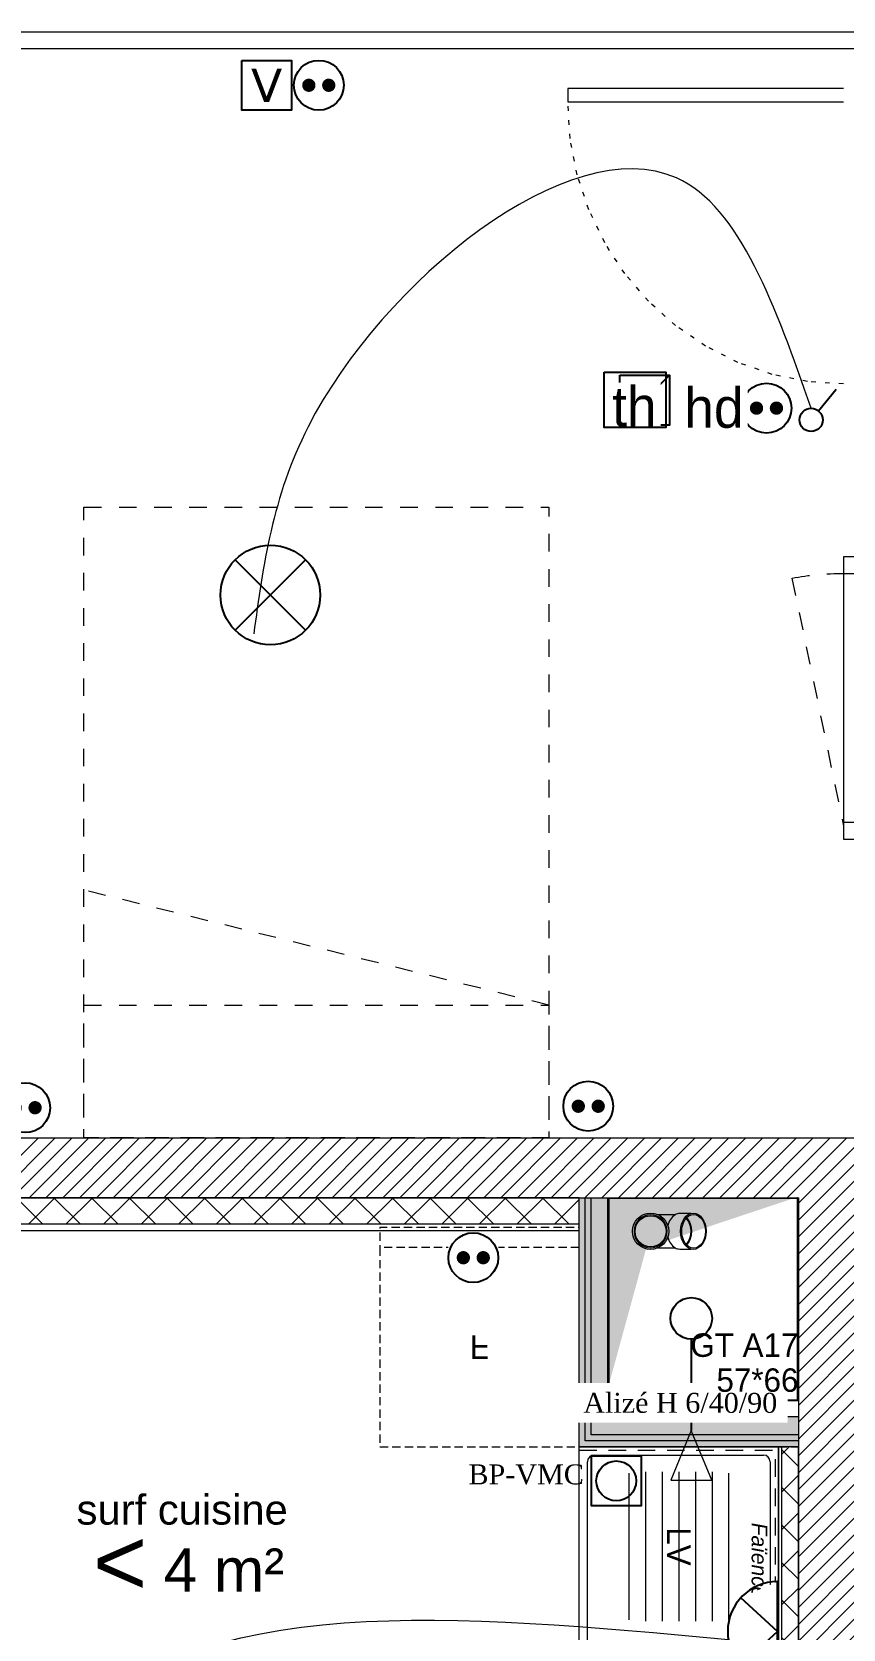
# Model space of a CAD drawing. Header units: centimetres. Extents: x 2666 to 9670, y 1889 to 5633.
# Drawn here: x 3958.7 to 4202.9, y 4152.5 to 4633.4 of the extents above; entities that cross this region are included whole.
import ezdxf

# ---------------------------------------------------------------- set-up
doc = ezdxf.new("R2010")
doc.units = ezdxf.units.CM
doc.header["$LTSCALE"] = 12.7
for name, pattern in [('ISO-03', [3, 1.2, -1.8]), ('Style de ligne -1', [0.83328, 0.41656, -0.41672]), ('Style de ligne -11', [0.694444, 0.41656, -0.277884]), ('Style de ligne -13', [0.295276, 0.19685, -0.098425]), ('Style de ligne -18', [0.328084, 0.109361, -0.218723]), ('Style de ligne -5', [0.41656, 0.13885, -0.27771]), ('VW-01', [0.83312, 0.41656, -0.41656])]:
    doc.linetypes.add(name, pattern=pattern)
doc.layers.add('B faience', color=7, linetype='Style de ligne -11', lineweight=13, true_color=0x0040ff)
doc.layers.add('C ANNOTATIONS-textes-numérotation gaine', color=7, linetype='ISO-03', lineweight=5, true_color=0xdd0000)
for name, color, linetype, lineweight in [('B GÈnÈral', 7, 'Continuous', 5), ('B Général', 7, 'Continuous', 5), ('C ANNOTATIONS-prestations', 7, 'Continuous', 5), ('F REMPLISSAGE-vert clair', 7, 'Continuous', 13), ('F REMPLISSAGE-vert clair-1', 7, 'Continuous', 5), ('F REMPLISSAGE-vert foncÈ', 7, 'Continuous', 5), ('F REMPLISSAGE-vert foncé', 7, 'Continuous', 13), ('prlm-ELEC-CFA', 1, 'Continuous', 25), ('prlm-ELEC-CFO', 1, 'Continuous', 25)]:
    doc.layers.add(name, color=color, linetype=linetype, lineweight=lineweight)
for name, color, linetype in [('prlm-CHAUFF', 4, 'Continuous'), ('prlm-EAU-CHU', 42, 'Continuous'), ('prlm-EAU-EUEV', 25, 'Continuous'), ('prlm-GT', 242, 'Continuous'), ('prlm-VMC', 93, 'Continuous')]:
    doc.layers.add(name, color=color, linetype=linetype)
doc.styles.add('Eurostile', font='')
doc.styles.add('Eurostile (italic)', font='')
doc.styles.add('prlm-elec-cfa', font='comic.ttf', dxfattribs={"height": 12})
doc.styles.add('prlm-elec-cfo', font='comic.ttf', dxfattribs={"height": 12})
doc.styles.add('prlm-sejc', font='arial.ttf', dxfattribs={"height": 20})
doc.styles.add('prlm-vmc', font='pala.ttf', dxfattribs={"height": 14})
doc.styles.get('Eurostile').set_extended_font_data('Eurostile')
doc.styles.get('Eurostile (italic)').set_extended_font_data('Eurostile', italic=True)
pattern_1 = [(45, (0, 0), (2.4253472, -2.6458333), [])]

# ---------------------------------------------------------------- blocks, each defined once
blk = doc.blocks.new('Groupe-28-1')
at = {"layer": 'B Général', "color": 7, "linetype": 'VW-01', "lineweight": 5, "flags": 128}
blk.add_lwpolyline([(4132.43, 4282.39), (4189.44, 4282.39), (4189.44, 4216.39), (4132.43, 4216.39)], close=True, dxfattribs=at)
at = {"layer": 'C ANNOTATIONS-textes-numérotation gaine', "color": 7, "insert": (4189.44, 4241.54), "char_height": 7.059, "width": 56.0356, "attachment_point": 3, "line_spacing_factor": 0.894142, "style": 'Eurostile'}
blk.add_mtext('GT A17\\P57*66', dxfattribs=at)
blk = doc.blocks.new('xi.be')
at = {"layer": 'prlm-VMC', "color": 0, "linetype": 'ByBlock', "lineweight": 5, "flags": 128}
blk.add_lwpolyline([(-6.17, -15), (6.17, -15), (0, 0)], close=True, dxfattribs=at)
at = {"layer": 'prlm-VMC', "color": 0, "linetype": 'ByBlock', "lineweight": 5}
blk.add_solid([(0, -1), (5.17, -14), (-5.17, -14), (0, -1)], dxfattribs=at)
blk = doc.blocks.new('xi.eu')
at = {"layer": 'prlm-EAU-EUEV', "linetype": 'ByBlock', "lineweight": -2}
h = blk.add_hatch(color=0, dxfattribs=at)
edge = h.paths.add_edge_path()
edge.add_arc((0, 0), 5, 0, 360)
at = {"layer": 'prlm-EAU-EUEV', "color": 0, "linetype": 'ByBlock', "lineweight": 5}
blk.add_circle((0, 0), 5, dxfattribs=at)
blk = doc.blocks.new('xi.bp-vmc-cui')
at = {"layer": 'prlm-VMC', "color": 0, "linetype": 'ByBlock', "lineweight": -2, "flags": 128}
blk.add_lwpolyline([(-7.5, 7.5), (7.5, 7.5), (7.5, -7.5), (-7.5, -7.5)], close=True, dxfattribs=at)
at = {"layer": 'prlm-VMC', "color": 0, "linetype": 'ByBlock', "lineweight": -2}
blk.add_circle((0, 0), 6, dxfattribs=at)
blk = doc.blocks.new('xi.th-ch')
at = {"layer": 'prlm-CHAUFF', "color": 0, "linetype": 'ByBlock', "lineweight": -2, "flags": 128}
blk.add_lwpolyline([(-7.5, 7.5), (7.5, 7.5), (7.5, -7.5), (-7.5, -7.5)], close=True, dxfattribs=at)
at = {"layer": 'prlm-CHAUFF', "color": 0}
blk.add_lwpolyline([(-7.5, -7.5), (7.5, 7.5)], dxfattribs=at)
blk = doc.blocks.new('xi.cee1')
at = {"layer": 'prlm-EAU-CHU', "color": 0, "lineweight": 13}
for p, q in [((7.43, 5), (2.17, 5)), ((12.09, 5.34), (8.77, 5.34)), ((2.17, -5), (7.43, -5)), ((8.77, -5.34), (12.09, -5.34))]:
    blk.add_line(p, q, dxfattribs=at)
for radius in [5.45, 4.69]:
    blk.add_circle((0, 0), radius, dxfattribs=at)
for centre, radius, start, end in [((10.09, 0.78), 4.99, 122.4397, 169.5051), ((8.79, 2.49), 2.86, 90.508, 118.9381), ((6.35, 0), 5.87, 317.8112, 42.1667), ((6.14, 0), 6.3, 318.9248, 41.0752), ((10.09, -0.78), 4.99, 190.4949, 237.5603), ((8.79, -2.49), 2.86, 241.0619, 269.492)]:
    blk.add_arc(centre, radius, start, end, dxfattribs=at)
for centre, major_axis, ratio in [((12.84, 0), (0, -5.44), 0.708306), ((12.94, 0), (0, -5.05), 0.707331)]:
    blk.add_ellipse(centre, major_axis=major_axis, ratio=ratio, dxfattribs=at)
blk = doc.blocks.new('xi.4m²')
at = {"color": 0}
blk.add_wipeout([(-34.54, 20.54), (34.54, 20.54), (34.54, -20.54), (-34.54, -20.54)], dxfattribs=at).dxf.layer = 'prlm-ELEC-CFO'
at = {"layer": 'prlm-ELEC-CFO', "color": 0, "attachment_point": 6, "line_spacing_factor": 0.8, "style": 'prlm-sejc'}
for s, insert, char_height in [('surf cuisine', (30.36, 8.9), 9), ('4 m²', (29.31, -9.19), 13)]:
    blk.add_mtext(s, dxfattribs=dict(at, insert=insert, char_height=char_height))
at = {"layer": 'prlm-ELEC-CFO', "color": 0, "style": 'prlm-sejc', "flags": 8}
blk.add_attdef('?', (-28.3, -16.79), '', height=20, dxfattribs=at)
blk = doc.blocks.new('xi.ECAP')
at = {"color": 0}
blk.add_wipeout([(-15, 0), (-10.13, 11.06), (0, 15), (10.13, 11.06), (15, 0)], dxfattribs=at).dxf.layer = 'prlm-ELEC-CFO'
at = {"layer": 'prlm-ELEC-CFO', "color": 0, "linetype": 'ByBlock', "lineweight": -2, "flags": 128}
blk.add_lwpolyline([(15, 0, 1), (-15, 0)], format="xyb", close=True, dxfattribs=at)
at = {"layer": 'prlm-ELEC-CFO', "color": 0}
blk.add_lwpolyline([(-10.13, 11.06), (0, 0), (10.13, 11.06)], dxfattribs=at)
blk = doc.blocks.new('xi.PC')
at = {"color": 0, "lineweight": 5}
blk.add_wipeout([(-7.5, -7.5), (7.5, -7.5), (7.5, 7.5), (-7.5, 7.5)], dxfattribs=at).dxf.layer = 'prlm-ELEC-CFO'
at = {"layer": 'prlm-ELEC-CFO', "color": 0, "linetype": 'ByBlock', "lineweight": 5, "const_width": 2}
for points in [[(-4, 0, 1), (-2, 0, 1)], [(2, 0, 1), (4, 0, 1)]]:
    blk.add_lwpolyline(points, format="xyb", close=True, dxfattribs=at)
at = {"layer": 'prlm-ELEC-CFO', "color": 0, "linetype": 'ByBlock', "lineweight": -2}
blk.add_circle((0, 0), 7.5, dxfattribs=at)
blk = doc.blocks.new('xi.PTCE')
at = {"layer": 'prlm-ELEC-CFO', "color": 0}
for points in [[(-10.61, 10.61), (10.61, -10.61)], [(10.61, 10.61), (-10.61, -10.61)]]:
    blk.add_lwpolyline(points, dxfattribs=at)
at = {"layer": 'prlm-ELEC-CFO', "color": 0, "linetype": 'ByBlock'}
blk.add_circle((0, 0), 15, dxfattribs=at)
blk = doc.blocks.new('xi.SA')
at = {"layer": 'prlm-ELEC-CFO', "color": 0}
blk.add_lwpolyline([(0.2, -1.28), (5.5, 5.28)], dxfattribs=at)
blk.add_circle((-2, -4), 3.5, dxfattribs=at)
blk = doc.blocks.new('xi.PCHD')
at = {"color": 0, "lineweight": 5}
blk.add_wipeout([(-7.5, -7.5), (7.5, -7.5), (7.5, 7.5), (-7.5, 7.5)], dxfattribs=at).dxf.layer = 'prlm-ELEC-CFO'
at = {"layer": 'prlm-ELEC-CFO', "color": 0, "linetype": 'ByBlock', "lineweight": 5, "const_width": 2}
for points in [[(-4, 0, 1), (-2, 0, 1)], [(2, 0, 1), (4, 0, 1)]]:
    blk.add_lwpolyline(points, format="xyb", close=True, dxfattribs=at)
at = {"layer": 'prlm-ELEC-CFO', "color": 0, "linetype": 'ByBlock', "lineweight": -2}
blk.add_circle((0, 0), 7.5, dxfattribs=at)
blk = doc.blocks.new('xi.TV')
at = {"layer": 'prlm-ELEC-CFA', "color": 0, "linetype": 'ByBlock', "lineweight": -2, "flags": 128}
blk.add_lwpolyline([(-7.5, 7.5), (7.5, 7.5), (7.5, -7.5), (-7.5, -7.5)], close=True, dxfattribs=at)
at = {"layer": 'prlm-ELEC-CFA', "color": 0, "linetype": 'ByBlock', "insert": (0, 0), "char_height": 10, "width": 11.36, "attachment_point": 5}
blk.add_mtext('{\\fVerdana|b0|i0|c0|p34;V}', dxfattribs=at)
blk = doc.blocks.new('PL 60.85')
at = {"layer": 'B Général', "color": 7, "linetype": 'Continuous', "lineweight": 5}
for p, q in [((-42.5, 42.83), (42.5, -17.27)), ((42.5, 42.73), (-42.5, -17.27))]:
    blk.add_line(p, q, dxfattribs=at)
at = {"layer": 'B Général', "color": 7, "linetype": 'Style de ligne -1', "lineweight": 5}
blk.add_line((36.08, -37.76), (-38.5, -22.27), dxfattribs=at)
at = {"layer": 'B Général', "color": 7, "linetype": 'Continuous', "lineweight": 5, "flags": 128}
for points in [[(42.5, -17.27), (42.5, 42.73), (-42.5, 42.73), (-42.5, -17.27)], [(-37.5, -17.27), (-37.5, -22.27), (-42.5, -22.27), (-42.5, -17.27)], [(42.5, -17.27), (42.5, -22.27), (37.5, -22.27), (37.5, -17.27)]]:
    blk.add_lwpolyline(points, close=True, dxfattribs=at)
at = {"layer": 'B Général', "color": 252, "linetype": 'Continuous', "lineweight": 5, "true_color": 0x888888, "flags": 128}
blk.add_lwpolyline([(42.5, -17.27), (42.5, -22.27), (-42.5, -22.27), (-42.5, -17.27)], close=True, dxfattribs=at)
at = {"layer": 'B Général', "color": 7, "linetype": 'Style de ligne -1', "lineweight": 5}
blk.add_arc((-47.5, -22.27), 85, 349.5013, 360, dxfattribs=at)
at = {"layer": 'B Général', "color": 7, "insert": (-38.72, 29.74), "char_height": 7.059, "attachment_point": 1, "line_spacing_factor": 0.894142, "style": 'Eurostile'}
blk.add_mtext('PL', dxfattribs=at)
at = {"layer": 'C ANNOTATIONS-prestations', "insert": (-38.72, 15.5), "char_height": 4.706, "attachment_point": 4, "line_spacing_factor": 0.894142, "style": 'Eurostile'}
blk.add_mtext('60*85', dxfattribs=at)
blk = doc.blocks.new('Groupe-9-1')
at = {"layer": 'B Général', "color": 7, "linetype": 'VW-01', "lineweight": 5}
blk.add_line((70, -114.99), (-70, -80.35), dxfattribs=at)
at = {"layer": 'B Général', "linetype": 'VW-01', "flags": 128}
for points in [[(-70, 35), (70, 35), (70, -155), (-70, -155)], [(-70, -114.99), (70, -114.99), (70, -155), (-70, -155)]]:
    blk.add_lwpolyline(points, close=True, dxfattribs=at)
blk = doc.blocks.new('Frigo')
at = {"layer": 'B Général', "color": 7, "linetype": 'Style de ligne -13', "lineweight": 5, "flags": 128}
blk.add_lwpolyline([(-30, 30), (30, 30), (30, -30), (-30, -30)], close=True, dxfattribs=at)
blk.add_lwpolyline([(30, -30), (30, -36), (-30, -36), (-30, -30)], dxfattribs=at)
at = {"layer": 'B Général', "color": 7, "insert": (0, 0), "char_height": 7.06, "attachment_point": 5, "line_spacing_factor": 0.894142, "style": 'Eurostile'}
blk.add_mtext('F', dxfattribs=at)
blk = doc.blocks.new('Lave Vaisselle')
at = {"layer": 'B Général', "color": 7, "linetype": 'Style de ligne -13', "lineweight": 5, "flags": 128}
blk.add_lwpolyline([(-30, 30), (-30, 36), (30, 36), (30, 30)], dxfattribs=at)
blk.add_lwpolyline([(-30, 30), (30, 30), (30, -30), (-30, -30)], close=True, dxfattribs=at)
at = {"layer": 'B Général', "color": 7, "insert": (0, 0), "char_height": 7.059, "attachment_point": 5, "line_spacing_factor": 0.894142, "style": 'Eurostile'}
blk.add_mtext('LV', dxfattribs=at)
blk = doc.blocks.new('Evier 120x60')
at = {"layer": 'B Général', "color": 7, "linetype": 'Continuous', "lineweight": 5}
for p, q in [((-57.5, -55.5), (-57.5, -4.5)), ((-55.5, -2.5), (55.5, -2.5)), ((57.5, -4.5), (57.5, -55.5)), ((-52.12, -15), (-7.88, -15)), ((-52.5, -20), (-7.5, -20)), ((-52.5, -25), (-7.5, -25)), ((-52.5, -30), (-7.5, -30)), ((-52.5, -35), (-7.5, -35)), ((-52.5, -40), (-7.5, -40)), ((-52.12, -45), (-7.88, -45)), ((28.75, -45.8), (28.75, -45.8)), ((12.27, -52.47), (12.27, -52.47)), ((55.5, -57.5), (-55.5, -57.5))]:
    blk.add_line(p, q, dxfattribs=at)
at = {"layer": 'B Général', "color": 7, "linetype": 'Style de ligne -5', "lineweight": 5, "flags": 128}
blk.add_lwpolyline([(-60, 0), (-60, 6), (60, 6), (60, 0)], dxfattribs=at)
at = {"layer": 'B Général', "color": 7, "linetype": 'Continuous', "lineweight": 5, "flags": 128}
blk.add_lwpolyline([(-60, 0), (60, 0), (60, -60), (-60, -60)], close=True, dxfattribs=at)
for points in [[(8.4, -12), (8.4, -48, 0.414212), (10.4, -50), (49.55, -50, 0.198914), (50.96, -49.41, 0.198914), (51.55, -48), (51.55, -12, 0.414214), (49.55, -10)], [(8.4, -12, -0.414212), (10.4, -10), (49.6, -10)]]:
    blk.add_lwpolyline(points, format="xyb", dxfattribs=at)
at = {"layer": 'B Général', "color": 7, "linetype": 'Continuous', "lineweight": 5}
for centre, start, end in [((-55.5, -4.5), 90, 180), ((55.5, -4.5), 0, 90), ((-55.5, -55.5), 180, 270), ((55.5, -55.5), 270, 0)]:
    blk.add_arc(centre, 2, start, end, dxfattribs=at)
blk.add_ellipse((15.9, -17), major_axis=(3.54, 0), ratio=1, dxfattribs=at)
at = {"layer": 'B Général', "color": 7}
blk.add_blockref('Lave Vaisselle', (-30, -30), dxfattribs=at)
at = {"layer": 'C ANNOTATIONS-prestations', "insert": (-37.15, -3.37), "char_height": 4.706, "attachment_point": 1, "line_spacing_factor": 0.894142, "style": 'Eurostile (italic)'}
blk.add_mtext('Faïence ht: 60cm', dxfattribs=at)

msp = doc.modelspace()

# ---------------------------------------------------------------- hatches: boundary and pattern name
at = {"layer": 'B GÈnÈral', "linetype": 'Continuous', "lineweight": 5}
h = msp.add_hatch(dxfattribs=at)
h.set_pattern_fill('50_BETON', style=0, pattern_type=2)
h.set_pattern_definition(pattern_1)
h.paths.add_polyline_path([(3398.16, 4300.39), (3392.76, 4282.39), (4298.76, 4282.39), (4298.76, 4300.39)])
at = {"layer": 'B GÈnÈral', "linetype": 'Continuous', "lineweight": 5, "true_color": 0x808080}
h = msp.add_hatch(dxfattribs=at)
h.set_pattern_fill('02_ISOLANT', color=8, style=0, pattern_type=2)
h.set_pattern_definition([(45, (0, 0), (-5.656854, 5.656854), []), (135, (0, 0), (5.656854, 5.656854), [])])
h.paths.add_polyline_path([(3536.92, 4282.39), (3544.92, 4274.39), (4123.43, 4274.39), (4123.43, 4282.39)])
at = {"layer": 'B GÈnÈral', "linetype": 'Continuous', "lineweight": 5}
h = msp.add_hatch(dxfattribs=at)
h.set_pattern_fill('50_BETON', style=0, pattern_type=2)
h.set_pattern_definition(pattern_1)
h.paths.add_polyline_path([(4207.44, 3774.98), (4207.44, 4282.39), (4189.44, 4282.39), (4189.44, 3774.98)])
at = {"layer": 'B GÈnÈral', "linetype": 'Continuous', "lineweight": 5, "true_color": 0x808080}
h = msp.add_hatch(dxfattribs=at)
h.set_pattern_fill('02_ISOLANT', color=8, angle=90, style=0, pattern_type=2)
h.set_pattern_definition([(135, (3868.306, 3832.432), (-5.65685, -5.65685), []), (225, (3868.306, 3832.432), (-5.65685, 5.65685), [])])
h.paths.add_polyline_path([(4184.44, 3857.39), (4189.44, 3857.39), (4189.44, 4207.39), (4184.44, 4207.39)])

# ---------------------------------------------------------------- linework, layer by layer
at = {"layer": 'B faience', "flags": 128}
msp.add_lwpolyline([(4123.43, 4206.39), (4182.44, 4206.39), (4182.43, 4087.39)], dxfattribs=at)
at = {"layer": 'B GÈnÈral', "color": 9, "linetype": 'Continuous', "true_color": 0xc0dcc0}
for points in [[(4132.43, 4216.39), (4123.43, 4207.39), (4132.43, 4282.39), (4123.43, 4282.39)], [(4189.44, 4216.39), (4189.44, 4207.39), (4132.43, 4216.39), (4123.43, 4207.39)]]:
    msp.add_solid(points, dxfattribs=at)
at = {"layer": 'B GÈnÈral', "color": 254, "linetype": 'Continuous', "true_color": 0xd6d6d6}
msp.add_solid([(4132.43, 4282.39), (4132.46, 4226.39), (4188.47, 4282.39), (4143.7, 4267.43)], dxfattribs=at)
at = {"layer": 'B Général', "color": 7, "linetype": 'Continuous', "lineweight": 13}
for p, q in [((3856.95, 4633.44), (4274.96, 4633.44)), ((3856.95, 4628.44), (4274.96, 4628.44)), ((4123.43, 4282.39), (3546.92, 4282.39)), ((4123.43, 4207.39), (4123.43, 4282.39)), ((4132.43, 4216.39), (4132.43, 4282.39)), ((4123.43, 4272.39), (3546.92, 4272.39)), ((4189.44, 4216.39), (4132.43, 4216.39)), ((4189.44, 4207.39), (4123.43, 4207.39)), ((4189.44, 4207.39), (4183.44, 4207.39)), ((4183.44, 3857.39), (4183.44, 4207.39)), ((4189.44, 3857.39), (4189.44, 4207.39))]:
    msp.add_line(p, q, dxfattribs=at)
at = {"layer": 'B Général', "color": 7, "linetype": 'Continuous', "lineweight": 5}
for p, q in [((3856.95, 4633.44), (4274.96, 4633.44)), ((3856.95, 4628.44), (4203, 4628.44)), ((3856.95, 4300.39), (4298.76, 4300.39)), ((3546.92, 4282.39), (4189.44, 4282.39)), ((4123.43, 4282.39), (3546.92, 4282.39)), ((4189.44, 4282.39), (4189.44, 3774.98)), ((4123.43, 4274.39), (3544.92, 4274.39)), ((4123.43, 4272.39), (3546.92, 4272.39)), ((4183.44, 3857.39), (4183.44, 4207.39)), ((4184.44, 3857.39), (4184.44, 4207.39)), ((4189.44, 3857.39), (4189.44, 4207.39))]:
    msp.add_line(p, q, dxfattribs=at)
at = {"layer": 'B Général'}
for p, q in [((4203, 4616.44), (4120, 4616.44)), ((4120, 4616.44), (4120, 4612.44)), ((4120, 4612.44), (4203, 4612.44))]:
    msp.add_line(p, q, dxfattribs=at)
at = {"layer": 'B Général', "linetype": 'Style de ligne -18', "lineweight": 5}
for p, q in [((4120.71, 4601.34), (4120, 4612.44)), ((4122.83, 4590.44), (4120.71, 4601.34)), ((4126.32, 4579.91), (4122.83, 4590.44)), ((4131.12, 4569.94), (4126.32, 4579.91)), ((4137.15, 4560.69), (4131.12, 4569.94)), ((4144.31, 4552.33), (4137.15, 4560.69)), ((4152.47, 4545), (4144.31, 4552.33)), ((4161.5, 4538.83), (4152.47, 4545)), ((4171.24, 4533.91), (4161.5, 4538.83)), ((4181.52, 4530.33), (4171.24, 4533.91)), ((4203, 4527.44), (4192.17, 4528.16))]:
    msp.add_line(p, q, dxfattribs=at)
at = {"layer": 'B Général', "color": 7, "linetype": 'Continuous', "lineweight": 18}
for p, q in [((3856.95, 4300.39), (4298.76, 4300.39)), ((3392.76, 4282.39), (4189.44, 4282.39)), ((4189.44, 4282.39), (4189.44, 3774.98))]:
    msp.add_line(p, q, dxfattribs=at)
at = {"layer": 'F REMPLISSAGE-vert clair'}
for p, q in [((4125.23, 4209.19), (4125.23, 4282.39)), ((4127.03, 4210.99), (4127.03, 4282.39)), ((4189.44, 4209.19), (4125.23, 4209.19)), ((4189.44, 4210.99), (4127.03, 4210.99))]:
    msp.add_line(p, q, dxfattribs=at)
at = {"layer": 'F REMPLISSAGE-vert clair', "color": 7, "linetype": 'Continuous', "lineweight": 13}
for p, q in [((4132.43, 4216.39), (4132.43, 4282.39)), ((4189.44, 4216.39), (4132.43, 4216.39))]:
    msp.add_line(p, q, dxfattribs=at)
at = {"layer": 'F REMPLISSAGE-vert clair-1', "color": 9, "linetype": 'Continuous', "true_color": 0xc0dcc0}
for points in [[(4125.23, 4209.19), (4127.03, 4210.99), (4125.23, 4282.39), (4127.03, 4282.39)], [(4127.03, 4210.99), (4132.43, 4216.39), (4127.03, 4282.39), (4132.43, 4282.39)], [(4189.44, 4210.99), (4189.44, 4216.39), (4127.03, 4210.99), (4132.43, 4216.39)], [(4189.44, 4209.19), (4189.44, 4210.99), (4125.23, 4209.19), (4127.03, 4210.99)]]:
    msp.add_solid(points, dxfattribs=at)
at = {"layer": 'F REMPLISSAGE-vert foncÈ', "color": 54, "linetype": 'Continuous', "true_color": 0x99aa00}
for points in [[(4123.43, 4207.39), (4125.23, 4209.19), (4123.43, 4282.39), (4125.23, 4282.39)], [(4189.44, 4207.39), (4189.44, 4209.19), (4123.43, 4207.39), (4125.23, 4209.19)]]:
    msp.add_solid(points, dxfattribs=at)
at = {"layer": 'F REMPLISSAGE-vert foncé', "color": 7, "linetype": 'Continuous', "lineweight": 13}
for p, q in [((4123.43, 4207.39), (4123.43, 4282.39)), ((4189.44, 4207.39), (4123.43, 4207.39))]:
    msp.add_line(p, q, dxfattribs=at)
at = {"layer": 'F REMPLISSAGE-vert foncé'}
for p, q in [((4125.23, 4209.19), (4125.23, 4282.39)), ((4189.44, 4209.19), (4125.23, 4209.19))]:
    msp.add_line(p, q, dxfattribs=at)
at = {"layer": 'prlm-ELEC-CFO', "lineweight": 13}
msp.add_spline([(4193.26, 4520.12), (4152.72, 4589.47), (4041.82, 4514.5), (4025.47, 4452.16)], degree=3, dxfattribs=at)
at = {"layer": 'prlm-GT'}
msp.add_lwpolyline([(4132.19, 4282.31), (4189.2, 4282.34), (4189.2, 4221.34), (4132.19, 4221.34)], close=True, dxfattribs=at)
at = {"layer": 'prlm-VMC'}
msp.add_lwpolyline([(4157.2, 4239.82), (4157.2, 4212.34)], dxfattribs=at)
msp.add_circle((4157.2, 4246.07), 6.25, dxfattribs=at)

# ---------------------------------------------------------------- block references
at = {"layer": 'B Général'}
msp.add_blockref('Groupe-9-1', (4044.33, 4455.39), dxfattribs=at)
at = {"layer": 'B Général', "color": 7, "xscale": -1}
for name, p, rotation in [('PL 60.85', (4225.27, 4432.89), 270), ('Frigo', (4093.43, 4237.39), 180)]:
    msp.add_blockref(name, p, dxfattribs=dict(at, rotation=rotation))
at = {"layer": 'B Général', "color": 7, "rotation": 270}
msp.add_blockref('Evier 120x60', (4183.43, 4147.39), dxfattribs=at)
at = {"layer": 'C ANNOTATIONS-textes-numérotation gaine', "color": 7}
msp.add_blockref('Groupe-28-1', (0, 0), dxfattribs=at)
at = {"layer": 'prlm-EAU-CHU'}
msp.add_blockref('xi.cee1', (4144.95, 4272.29), dxfattribs=at)
at = {"layer": 'prlm-EAU-EUEV', "xscale": -1, "rotation": 270}
msp.add_blockref('xi.eu', (4144.95, 4272.29), dxfattribs=at)
at = {"layer": 'prlm-ELEC-CFO'}
for name, p in [('xi.th-ch', (4143.17, 4522.54)), ('xi.SA', (4195.26, 4520.62)), ('xi.PTCE', (4030.48, 4463.89)), ('xi.bp-vmc-cui', (4134.6, 4197.14))]:
    msp.add_blockref(name, p, dxfattribs=at)
at = {"layer": 'prlm-VMC', "color": 1}
msp.add_blockref('xi.be', (4157.2, 4212.34), dxfattribs=at)

# ---------------------------------------------------------------- texts
at = {"layer": 'prlm-ELEC-CFO', "insert": (4090.1, 4202.1), "char_height": 6, "attachment_point": 1, "style": 'prlm-vmc'}
msp.add_mtext_dynamic_manual_height_columns('BP-VMC', width=101.1298, gutter_width=50, heights=[0], dxfattribs=at)

# ---------------------------------------------------------------- next in the draw order: block references
at = {"layer": 'prlm-ELEC-CFO'}
for name, p in [('xi.PC', (4045.05, 4617.38)), ('xi.PCHD', (4179.83, 4520.16)), ('xi.PC', (3956.64, 4309.5)), ('xi.PC', (4126.17, 4309.95)), ('xi.PC', (4091.56, 4264.34))]:
    msp.add_blockref(name, p, dxfattribs=at)
msp.add_blockref('xi.4m²', (4005.35, 4179.51), dxfattribs=at).add_auto_attribs({'?': '<'})
at = {"layer": 'prlm-ELEC-CFO', "rotation": 90}
msp.add_blockref('xi.ECAP', (4183.15, 4151.8), dxfattribs=at)

# ---------------------------------------------------------------- next in the draw order: texts
at = {"layer": 'prlm-ELEC-CFO', "lineweight": 20, "insert": (4140.05, 4520.58), "char_height": 12, "attachment_point": 5, "line_spacing_factor": 0.8, "style": 'prlm-elec-cfa', "bg_fill": 3, "box_fill_scale": 1.1, "bg_fill_color": 256, "bg_fill_transparency": 0}
msp.add_mtext('th', dxfattribs=at)
at = {"layer": 'prlm-VMC', "ltscale": 25, "insert": (4153.87, 4220.59), "char_height": 6, "width": 58.6147, "attachment_point": 5, "line_spacing_factor": 0.8, "style": 'prlm-vmc', "bg_fill": 2}
msp.add_mtext('Alizé H 6/40/90', dxfattribs=at)

# ---------------------------------------------------------------- next in the draw order: linework, layer by layer
at = {"layer": 'B Général', "linetype": 'Style de ligne -18', "lineweight": 5}
msp.add_line((4192.17, 4528.16), (4181.52, 4530.33), dxfattribs=at)
at = {"layer": 'prlm-ELEC-CFO'}
msp.add_lwpolyline([(4130.98, 4531), (4149.49, 4531), (4149.49, 4514.32), (4130.98, 4514.32)], close=True, dxfattribs=at)
at = {"layer": 'prlm-ELEC-CFO', "lineweight": 13}
msp.add_spline([(3941.22, 3864.83), (3934.5, 3977.55), (3968.55, 4120.97), (4168.35, 4149.34)], degree=3, dxfattribs=at)

# ---------------------------------------------------------------- next in the draw order: block references
at = {"layer": 'prlm-ELEC-CFA'}
msp.add_blockref('xi.TV', (4029.34, 4617.38), dxfattribs=at)

# ---------------------------------------------------------------- next in the draw order: texts
at = {"layer": 'prlm-ELEC-CFO', "lineweight": 20, "insert": (4164, 4520.16), "char_height": 12, "attachment_point": 5, "line_spacing_factor": 0.8, "style": 'prlm-elec-cfo', "bg_fill": 3, "box_fill_scale": 1.1, "bg_fill_color": 256, "bg_fill_transparency": 0}
msp.add_mtext('hd', dxfattribs=at)

doc.saveas('drawing.dxf')
